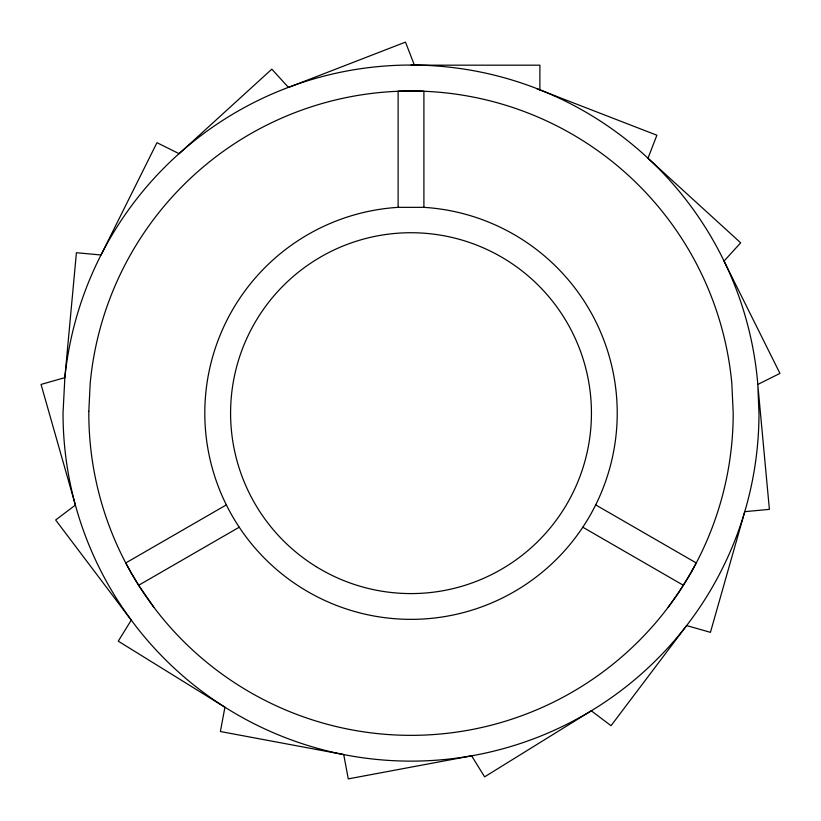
<?xml version="1.0" encoding="UTF-8"?>
<svg xmlns="http://www.w3.org/2000/svg" width="821" height="821" viewBox="0 0 821 821"><rect width="100%" height="100%" fill="white"/><g stroke="black" fill="none" stroke-linecap="round" stroke-linejoin="round"><path stroke-width="1.23" d="M691.651 571.426L696.259 562.96L595.687 504.894M690.861 572.822L691.641 571.447M690.841 572.853L688.429 577.009M688.419 577.03L678.823 592.29L668.13 607.314M226.339 504.894L125.757 562.96L131.175 572.853M131.155 572.822L138.646 585.281L239.219 527.215M398.123 207.344L423.903 207.344A206.204 206.204 0 0 1 587.405 519.95A206.204 206.204 0 0 1 234.621 519.95A206.204 206.204 0 0 1 398.123 207.344L398.123 91.213L411.013 90.957L423.903 91.213L423.903 207.344M411.013 65.177L419.151 65.27M536.708 88.678L656.892 135.229L647.954 158.289L740.686 242.821L724.019 261.099L779.95 373.411L757.814 384.433A347.971 347.971 0 0 0 64.849 377.65L63.032 413.148A347.971 347.971 0 0 0 411.013 761.129A347.971 347.971 0 0 0 758.984 413.148L757.793 384.444L769.39 509.369L744.77 511.657L710.432 632.334L686.643 625.571L611.029 725.702L591.294 710.801L484.616 776.851L471.603 755.823L348.268 778.883L343.722 754.571L220.387 731.521L224.933 707.209L118.255 641.16L131.268 620.132L55.654 520.001L75.388 505.1L41.05 384.423L64.838 377.65L76.415 252.714L101.034 254.992L156.965 142.68L179.101 153.701L271.823 69.169L288.479 87.447L405.482 42.117L414.42 65.177L539.89 65.177L539.89 89.91M582.797 527.215L683.37 585.281M153.886 607.314L138.646 585.281M88.822 411.321L88.812 413.148A322.201 322.201 0 0 0 411.013 735.349A322.201 322.201 0 0 0 733.204 413.148L731.829 383.417A322.201 322.201 0 0 0 90.187 383.417L88.822 411.321M316.095 566.603A180.435 180.435 0 0 0 591.356 418.628A180.435 180.435 0 0 0 325.578 254.233A180.435 180.435 0 0 0 316.095 566.603"/></g></svg>
